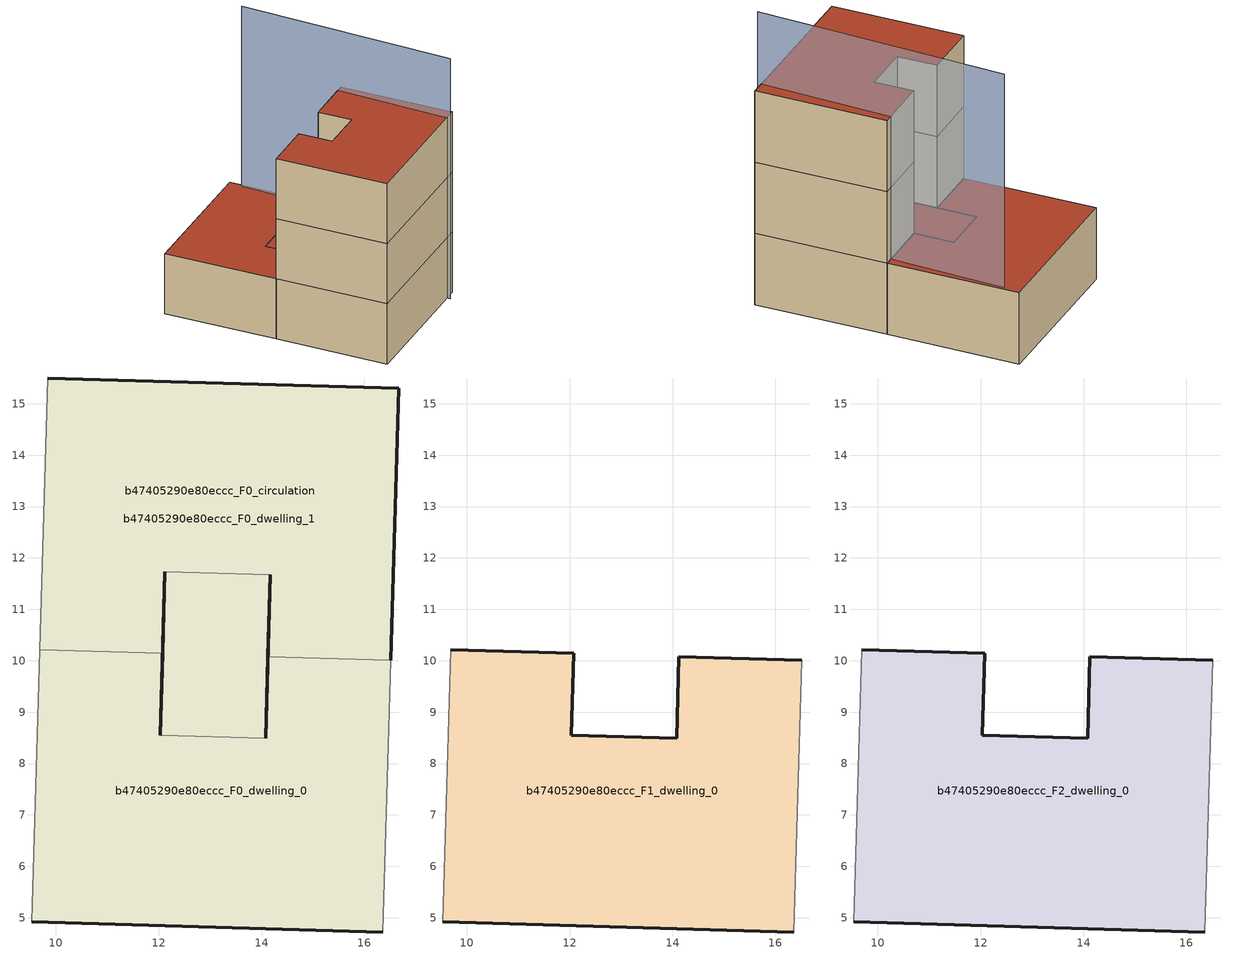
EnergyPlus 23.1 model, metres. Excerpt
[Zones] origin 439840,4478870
b47405290e80eccc_F0_dwelling_0
 floor ground (EU_floor_Construction): 14.17,11.67 14.12,10.08 14.08,8.49 12.03,8.55 12.03,8.63 12.12,11.73 z0; 16.52,10.01 16.36,4.72 9.53,4.92 9.68,10.21 12.08,10.14 12.03,8.63 12.03,8.55 14.08,8.49 14.12,10.08 z0
 wall outside (EU_wall_Construction): 14.12,10.08 14.08,8.49 / 12.03,8.55 12.08,10.14 / 9.53,4.92 16.36,4.72 z0:3
 wall adiabatic (EU_wall_Construction): 16.36,4.72 16.52,10.01 / 9.68,10.21 9.53,4.92 z0:3
 wall to b47405290e80eccc_F0_dwelling_1 (EU_wall_Construction): 16.52,10.01 14.12,10.08 / 12.08,10.14 9.68,10.21 z0:3
 wall to b47405290e80eccc_F0_circulation (EU_wall_Construction): 14.08,8.49 12.03,8.55 z0:3
 roof outside (EU_floor_Construction): 16.36,4.72 16.52,10.01 14.12,10.08 14.08,8.58 14.08,8.49 12.03,8.55 12.03,8.63 12.08,10.14 9.68,10.21 9.53,4.92 z3; 14.08,8.49 14.12,10.08 14.17,11.67 12.12,11.73 12.03,8.63 12.03,8.55 z3
b47405290e80eccc_F0_dwelling_1
 floor ground (EU_floor_Construction): 14.17,11.67 14.12,10.08 14.08,8.49 12.03,8.55 12.12,11.73 z0; 16.67,15.3 16.52,10.01 14.12,10.08 14.17,11.67 12.12,11.73 12.08,10.14 9.68,10.21 9.84,15.5 z0
 wall outside (EU_wall_Construction): 12.08,10.14 12.12,11.73 / 14.17,11.67 14.12,10.08 / 16.52,10.01 16.67,15.3 9.84,15.5 z0:3
 wall adiabatic (EU_wall_Construction): 9.84,15.5 9.68,10.21 z0:3
 wall to b47405290e80eccc_F0_circulation (EU_wall_Construction): 12.12,11.73 14.17,11.67 z0:3
 roof outside (EU_roof_Construction): 16.52,10.01 16.67,15.3 9.84,15.5 9.68,10.21 12.08,10.14 12.12,11.73 14.17,11.67 14.12,10.08 z3; 14.08,8.49 14.12,10.08 14.17,11.67 12.12,11.73 12.03,8.55 z3
b47405290e80eccc_F0_circulation
 floor ground (EU_floor_Construction): 14.17,11.67 14.12,10.08 14.08,8.49 12.03,8.55 12.03,8.63 12.12,11.73 z0; 16.52,10.01 16.36,4.72 9.53,4.92 9.68,10.21 12.08,10.14 12.03,8.63 12.03,8.55 14.08,8.49 14.12,10.08 z0; 16.67,15.3 16.52,10.01 14.12,10.08 14.17,11.67 12.12,11.73 12.08,10.14 9.68,10.21 9.84,15.5 z0
 wall outside (EU_wall_Construction): 12.12,11.73 12.03,8.55 / 14.08,8.49 14.17,11.67 z0:3
 roof outside (EU_roof_Construction): 14.08,8.49 14.12,10.08 14.17,11.67 12.12,11.73 12.03,8.63 12.03,8.55 z3; 16.36,4.72 16.52,10.01 14.12,10.08 14.08,8.49 12.03,8.55 12.03,8.63 12.08,10.14 9.68,10.21 9.53,4.92 z3; 16.52,10.01 16.67,15.3 9.84,15.5 9.68,10.21 12.08,10.14 12.12,11.73 14.17,11.67 14.12,10.08 z3
b47405290e80eccc_F1_dwelling_0
 floor outside (EU_floor_Construction): 16.52,10.01 16.36,4.72 9.53,4.92 9.68,10.21 12.08,10.14 12.03,8.55 14.08,8.49 14.08,8.58 14.12,10.08 z3
 wall outside (EU_wall_Construction): 16.52,10.01 14.12,10.08 14.08,8.49 12.03,8.55 12.08,10.14 9.68,10.21 / 9.53,4.92 16.36,4.72 z3:6
 wall adiabatic (EU_wall_Construction): 16.36,4.72 16.52,10.01 / 9.68,10.21 9.53,4.92 z3:6
b47405290e80eccc_F2_dwelling_0
 floor to b47405290e80eccc_F1_dwelling_0 (EU_floor_Construction): 16.52,10.01 16.36,4.72 9.53,4.92 9.68,10.21 12.08,10.14 12.03,8.55 14.08,8.49 14.12,10.08 z6
 wall outside (EU_wall_Construction): 16.52,10.01 14.12,10.08 14.08,8.49 12.03,8.55 12.08,10.14 9.68,10.21 / 9.53,4.92 16.36,4.72 z6:9
 wall adiabatic (EU_wall_Construction): 16.36,4.72 16.52,10.01 / 9.68,10.21 9.53,4.92 z6:9
 roof outside (EU_roof_Construction): 16.36,4.72 16.52,10.01 14.12,10.08 14.08,8.49 12.03,8.55 12.08,10.14 9.68,10.21 9.53,4.92 z9
shading: 15.79,4.6 16.53,14.67 z0:12
[Building]
EU S2 Campaign: North Axis=0; Terrain=City; Solar Distribution=FullExterior
[Site:Location]
Madrid: Latitude=40.5; Longitude=-3.5; Time Zone=1; Elevation=609
[SizingPeriod:WeatherFileDays]
AnnualSizingPeriod: Begin Month=1; Begin Day of Month=1; End Month=12; End Day of Month=31; Day of Week for Start Day=Monday; Use Weather File Daylight Saving Period=No; Use Weather File Rain and Snow Indicators=No
[MATERIAL]
EU_InternalMass_Material: Roughness=MediumRough; Thickness=0.1; Conductivity=1; Density=1800; Specific Heat=900; Thermal Absorptance=0.9; Solar Absorptance=0.7; Visible Absorptance=0.7
[MATERIAL:NOMASS] Roughness=MediumRough; Thermal Absorptance=0.9; Solar Absorptance=0.7; Visible Absorptance=0.7
Name | Thermal Resistance
EU_wall_NoMass | 1.60022
EU_roof_NoMass | 1.57597
EU_floor_NoMass | 0.470652
[CONSTRUCTION]
EU_wall_Construction: EU_wall_NoMass
EU_roof_Construction: EU_roof_NoMass
EU_floor_Construction: EU_floor_NoMass
EU_InternalMass_Construction: EU_InternalMass_Material
[ZONE] Type=1; Multiplier=1; Ceiling Height=autocalculate; Floor Area=autocalculate; Part of Total Floor Area=Yes
Name | Volume
b47405290e80eccc_F0_dwelling_0 | 118.242
b47405290e80eccc_F1_dwelling_0; b47405290e80eccc_F2_dwelling_0 | 98.7162
b47405290e80eccc_F0_dwelling_1 | 118.243
b47405290e80eccc_F0_circulation | 216.958
[INTERNALMASS] Construction=EU_InternalMass_Construction
Name | Zone or ZoneList | Surface Area
b47405290e80eccc_F0_dwelling_0_EU_InternalMass | b47405290e80eccc_F0_dwelling_0 | 32.9053
b47405290e80eccc_F0_dwelling_1_EU_InternalMass | b47405290e80eccc_F0_dwelling_1 | 32.9053
b47405290e80eccc_F1_dwelling_0_EU_InternalMass | b47405290e80eccc_F1_dwelling_0 | 72.3089
b47405290e80eccc_F2_dwelling_0_EU_InternalMass | b47405290e80eccc_F2_dwelling_0 | 72.3089
[OTHEREQUIPMENT] Fuel Type=Electricity; Design Level Calculation Method=Watts/Area; Power per Zone Floor Area=1; Fraction Latent=0; Fraction Radiant=0; Fraction Lost=0; Carbon Dioxide Generation Rate=0; EndUse Subcategory=EU_Step8_InternalGains
Name | Zone or ZoneList or Space or SpaceList | Schedule
EU_Step8_InternalGain_b47405290e80eccc_F0_dwelling_0_f000 | b47405290e80eccc_F0_dwelling_0 | EU_Step8_GainSchedule_b47405290e80eccc_F0_dwelling_0_f000
EU_Step8_InternalGain_b47405290e80eccc_F0_dwelling_1_f000 | b47405290e80eccc_F0_dwelling_1 | EU_Step8_GainSchedule_b47405290e80eccc_F0_dwelling_1_f000
EU_Step8_InternalGain_b47405290e80eccc_F1_dwelling_0_f000 | b47405290e80eccc_F1_dwelling_0 | EU_Step8_GainSchedule_b47405290e80eccc_F1_dwelling_0_f000
EU_Step8_InternalGain_b47405290e80eccc_F2_dwelling_0_f000 | b47405290e80eccc_F2_dwelling_0 | EU_Step8_GainSchedule_b47405290e80eccc_F2_dwelling_0_f000
[ZONEINFILTRATION:DESIGNFLOWRATE]
EU_Circulation_Infiltration_b47405290e80eccc_F0_circulation: Zone or ZoneList or Space or SpaceList=b47405290e80eccc_F0_circulation; Schedule=EU_AlwaysOn; Design Flow Rate Calculation Method=Flow/Area; Flow Rate per Floor Area=0.0005; Constant Term Coefficient=1; Temperature Term Coefficient=0; Velocity Term Coefficient=0; Velocity Squared Term Coefficient=0
[ZONEVENTILATION:DESIGNFLOWRATE] Schedule=EU_AlwaysOn; Design Flow Rate Calculation Method=AirChanges/Hour; Air Changes per Hour=0.480704; Ventilation Type=Natural; Fan Pressure Rise=0; Fan Total Efficiency=1; Constant Term Coefficient=1; Temperature Term Coefficient=0; Velocity Term Coefficient=0; Velocity Squared Term Coefficient=0; Minimum Indoor Temperature=-100; Maximum Indoor Temperature=100; Delta Temperature=-100; Minimum Outdoor Temperature=-100; Maximum Outdoor Temperature=100; Maximum Wind Speed=40
Name | Zone or ZoneList or Space or SpaceList
EU_ConstantAir_b47405290e80eccc_F0_dwelling_0 | b47405290e80eccc_F0_dwelling_0
EU_ConstantAir_b47405290e80eccc_F0_dwelling_1 | b47405290e80eccc_F0_dwelling_1
EU_ConstantAir_b47405290e80eccc_F1_dwelling_0 | b47405290e80eccc_F1_dwelling_0
EU_ConstantAir_b47405290e80eccc_F2_dwelling_0 | b47405290e80eccc_F2_dwelling_0
[HVACTEMPLATE:THERMOSTAT] Constant Heating Setpoint=20; Constant Cooling Setpoint=50
EU_HeatOnly_b47405290e80eccc_F0_dwelling_0; EU_HeatOnly_b47405290e80eccc_F0_dwelling_1; EU_HeatOnly_b47405290e80eccc_F1_dwelling_0; EU_HeatOnly_b47405290e80eccc_F2_dwelling_0
[HVACTEMPLATE:ZONE:IDEALLOADSAIRSYSTEM] System Availability Schedule=EU_AlwaysOn; Maximum Heating Supply Air Temperature=50; Minimum Cooling Supply Air Temperature=13; Maximum Heating Supply Air Humidity Ratio=0.0156; Minimum Cooling Supply Air Humidity Ratio=0.0077; Heating Limit=NoLimit; Cooling Limit=NoLimit; Heating Availability Schedule=EU_AlwaysOn; Cooling Availability Schedule=EU_CoolingOff; Dehumidification Control Type=ConstantSensibleHeatRatio; Cooling Sensible Heat Ratio=0.7; Dehumidification Setpoint=60; Humidification Control Type=None; Humidification Setpoint=30; Outdoor Air Method=None; Outdoor Air Flow Rate per Person=0.00944; Outdoor Air Flow Rate per Zone Floor Area=0; Outdoor Air Flow Rate per Zone=0; Demand Controlled Ventilation Type=None; Outdoor Air Economizer Type=NoEconomizer; Heat Recovery Type=None; Sensible Heat Recovery Effectiveness=0.7; Latent Heat Recovery Effectiveness=0.65
Name | Template Thermostat
b47405290e80eccc_F0_dwelling_0 | EU_HeatOnly_b47405290e80eccc_F0_dwelling_0
b47405290e80eccc_F0_dwelling_1 | EU_HeatOnly_b47405290e80eccc_F0_dwelling_1
b47405290e80eccc_F1_dwelling_0 | EU_HeatOnly_b47405290e80eccc_F1_dwelling_0
b47405290e80eccc_F2_dwelling_0 | EU_HeatOnly_b47405290e80eccc_F2_dwelling_0
[SIZING:ZONE] Zone Cooling Design Supply Air Temperature Input Method=SupplyAirTemperature; Zone Cooling Design Supply Air Temperature=13; Zone Heating Design Supply Air Temperature Input Method=SupplyAirTemperature; Zone Heating Design Supply Air Temperature=50; Zone Cooling Design Supply Air Humidity Ratio=0.008; Zone Heating Design Supply Air Humidity Ratio=0.008; Cooling Design Air Flow Method=DesignDay; Cooling Design Air Flow Rate=0; Cooling Minimum Air Flow per Zone Floor Area=0.000762; Cooling Minimum Air Flow=0; Cooling Minimum Air Flow Fraction=0.2; Heating Design Air Flow Method=DesignDay; Heating Design Air Flow Rate=0; Heating Maximum Air Flow per Zone Floor Area=0.002032; Heating Maximum Air Flow=0.141576; Heating Maximum Air Flow Fraction=0.3; Account for Dedicated Outdoor Air System=No; Dedicated Outdoor Air System Control Strategy=NeutralSupplyAir; Dedicated Outdoor Air Low Setpoint Temperature for Design=autosize; Dedicated Outdoor Air High Setpoint Temperature for Design=autosize; Zone Load Sizing Method=Sensible Load Only No Latent Load; Zone Latent Cooling Design Supply Air Humidity Ratio Input Method=HumidityRatioDifference; Zone Cooling Design Supply Air Humidity Ratio Difference=0.005; Zone Latent Heating Design Supply Air Humidity Ratio Input Method=HumidityRatioDifference; Zone Humidification Design Supply Air Humidity Ratio Difference=0.005
b47405290e80eccc_F0_dwelling_0; b47405290e80eccc_F0_dwelling_1; b47405290e80eccc_F1_dwelling_0; b47405290e80eccc_F2_dwelling_0
[SCHEDULE:CONSTANT]
Name | Hourly Value
EU_AlwaysOn | 1
EU_CoolingOff | 0
[SCHEDULE:FILE] Column Number=1; Rows to Skip at Top=0; Number of Hours of Data=8760; Column Separator=Comma; Interpolate to Timestep=No; Minutes per Item=60; Adjust Schedule for Daylight Savings=Yes
Name | File
EU_Step8_GainSchedule_b47405290e80eccc_F0_dwelling_0_f000 | ../../schedules/b47405290e80eccc/b47405290e80eccc_F0_dwelling_0_f000_gain.csv
EU_Step8_GainSchedule_b47405290e80eccc_F0_dwelling_1_f000 | ../../schedules/b47405290e80eccc/b47405290e80eccc_F0_dwelling_1_f000_gain.csv
EU_Step8_GainSchedule_b47405290e80eccc_F1_dwelling_0_f000 | ../../schedules/b47405290e80eccc/b47405290e80eccc_F1_dwelling_0_f000_gain.csv
EU_Step8_GainSchedule_b47405290e80eccc_F2_dwelling_0_f000 | ../../schedules/b47405290e80eccc/b47405290e80eccc_F2_dwelling_0_f000_gain.csv
